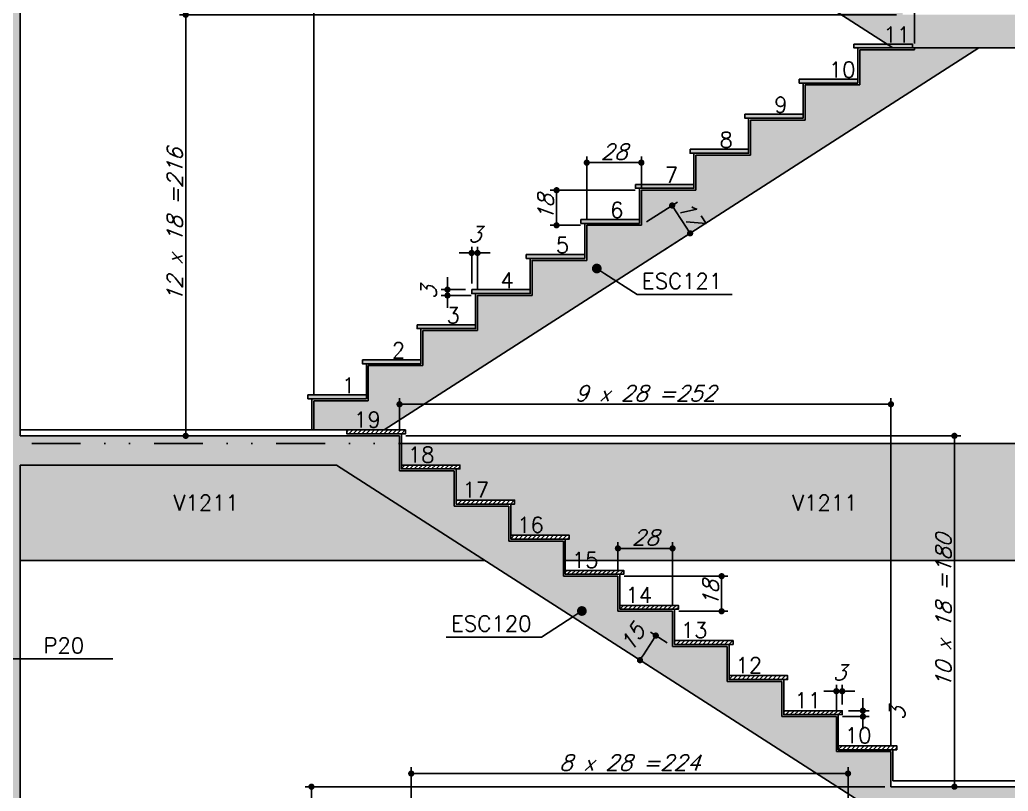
# Model space of a CAD drawing. Header units: millimetres. Extents: x -832 to 3668, y -1574 to 5296.
# Drawn here: x -410 to 97, y 2523 to 2919 of the extents above; entities that cross this region are included whole.
import ezdxf
from ezdxf import colors
from ezdxf.entities.mleader import LeaderData, LeaderLine
from ezdxf.math import Vec2, Vec3

# ---------------------------------------------------------------- set-up
doc = ezdxf.new("R2010")
doc.units = ezdxf.units.MM
doc.header["$LTSCALE"] = 50
doc.linetypes.add('DIVIDE2', pattern=[0.625, 0.25, -0.125, 0, -0.125, 0, -0.125])
for name, color, linetype in [('F-AUX-RED', 1, 'Continuous'), ('F-BOCEL CORTE', 2, 'Continuous'), ('F-BOCEL VISTA', 253, 'Continuous'), ('F-CORTE', 4, 'Continuous'), ('F-COTAS', 106, 'Continuous'), ('F-EIXOS-DET', 1, 'Continuous'), ('F-ESC CORTE', 4, 'Continuous'), ('F-ESC NOME', 2, 'Continuous'), ('F-ESC NUM', 2, 'Continuous'), ('F-ESC SOLIDO CORTE', 71, 'Continuous'), ('F-ESC VISTA', 2, 'Continuous'), ('F-REV_VISTA', 254, 'Continuous'), ('F-REVESTIMENTO', 1, 'Continuous'), ('F-SOLIDO', 71, 'Continuous'), ('F-TEXTO-YELLOW', 2, 'Continuous'), ('F-VISTA', 2, 'Continuous'), ('F-VISTA SÓLIDO', 254, 'Continuous'), ('F-VISTA SÓLIDO ESCADA', 253, 'Continuous')]:
    doc.layers.add(name, color=color, linetype=linetype)
doc.styles.add('5385-ARQ-PB-BAS-PLA-TER-TORRE-A-106-TXT$0$R60-75', font='romans.shx', dxfattribs={"height": 0.1125})
doc.styles.add('CP-TEXT-INCL', font='romans.shx', dxfattribs={"oblique": 20})
doc.styles.add('MCP', font='romans.shx')
doc.styles.add('ROMANS', font='romans.shx')
doc.styles.get("Standard").update_dxf_attribs({"font": 'arial.ttf'})
doc.dimstyles.new('CP-COTAS-50', dxfattribs={"dimscale": 0.64, "dimtxt": 12.5, "dimasz": 5, "dimexe": 5, "dimexo": 5, "dimgap": 2.5, "dimtad": 1, "dimdec": 1, "dimdsep": 46, "dimtxsty": 'CP-TEXT-INCL', "dimblk1": 'DOT', "dimblk2": 'DOT', "dimsah": 1, "dimcen": 9, "dimclrd": 256, "dimclre": 256, "dimclrt": 256, "dimadec": 0, "dimazin": 0, "dimtfac": 1, "dimtdec": 1, "dimtmove": 2, "dimatfit": 3, "dimldrblk": 'DOT', "dimfxl": 5, "dimtolj": 1, "dimarcsym": 0})
pattern_1 = [(0, (0, 0), (0, 6.985), [5.08, -1.905]), (90, (0, 0), (-6.985, 4e-16), [5.08, -1.905])]

# ---------------------------------------------------------------- blocks, each defined once
blk = doc.blocks.new('_DOT')
at = {"color": 0, "linetype": 'ByBlock'}
blk.add_line((-0.5, 0), (-1, 0), dxfattribs=at)
at = {"color": 0, "linetype": 'ByBlock', "const_width": 0.5}
blk.add_lwpolyline([(-0.25, 0, 1), (0.25, 0, 1)], format="xyb", close=True, dxfattribs=at)
blk = doc.blocks.new('BOCEL_EST')
at = {"layer": 'F-BOCEL CORTE'}
h = blk.add_hatch(dxfattribs=at)
h.set_pattern_fill('ANSI31', color=2, scale=0.5)
h.paths.add_polyline_path([(13.59, -262.25), (13.59, -260.25), (-16.41, -260.25), (-16.41, -262.25)])
at = {"layer": 'F-BOCEL CORTE', "color": 2}
blk.add_lwpolyline([(-16.41, -260.25), (-16.41, -262.25), (13.59, -262.25), (13.59, -260.25), (-16.41, -260.25)], dxfattribs=at)
blk = doc.blocks.new('*U435')
at = {"layer": 'F-BOCEL CORTE'}
h = blk.add_hatch(dxfattribs=at)
h.set_pattern_fill('ANSI31', color=2, scale=0.5)
h.set_pattern_definition([(45, (-56, 0), (-1.122532, 1.122532), [])])
h.paths.add_polyline_path([(-42.41, -262.25), (-42.41, -260.25), (-72.41, -260.25), (-72.41, -262.25)])
at = {"layer": 'F-BOCEL CORTE', "color": 2}
blk.add_lwpolyline([(-72.41, -260.25), (-72.41, -262.25), (-42.41, -262.25), (-42.41, -260.25), (-72.41, -260.25)], dxfattribs=at)
blk = doc.blocks.new('BOCEL_VISTA_EST')
at = {"layer": 'F-BOCEL VISTA'}
h = blk.add_hatch(color=254, dxfattribs=at)
h.dxf.hatch_style = 1
h.paths.add_polyline_path([(-209.57, -462.94), (-209.57, -460.94), (-239.57, -460.94), (-239.57, -462.94)])
blk.add_lwpolyline([(-239.57, -460.94), (-239.57, -462.94), (-209.57, -462.94), (-209.57, -460.94), (-239.57, -460.94)], dxfattribs=at)
blk = doc.blocks.new('*D468')
at = {"layer": 'DEFPOINTS', "color": 0, "transparency": 16777216}
for p in [(-91.57, 2845.21), (-91.57, 2829.34), (-119.57, 2813.06)]:
    blk.add_point(p, dxfattribs=at)
at = {"layer": 'F-COTAS', "lineweight": -2, "transparency": 16777216}
for p, q in [((-119.57, 2816.26), (-119.57, 2848.41)), ((-116.37, 2845.21), (-94.77, 2845.21)), ((-91.57, 2832.54), (-91.57, 2848.41))]:
    blk.add_line(p, q, dxfattribs=at)
at = {"layer": 'F-COTAS', "lineweight": -2, "transparency": 16777216, "xscale": 3.2, "yscale": 3.2, "zscale": 3.2, "rotation": 180}
blk.add_blockref('_DOT', (-119.57, 2845.21), dxfattribs=at)
at = {"layer": 'F-COTAS', "lineweight": -2, "transparency": 16777216, "xscale": 3.2, "yscale": 3.2, "zscale": 3.2}
blk.add_blockref('_DOT', (-91.57, 2845.21), dxfattribs=at)
at = {"layer": 'F-COTAS', "transparency": 16777216, "insert": (-105.57, 2850.81), "char_height": 8, "attachment_point": 5, "style": 'CP-TEXT-INCL'}
blk.add_mtext('\\A1;28', dxfattribs=at)
blk = doc.blocks.new('*D469')
at = {"layer": 'DEFPOINTS', "color": 0, "transparency": 16777216}
for p in [(-91.57, 2831.06), (-135.04, 2813.06), (-119.57, 2813.06)]:
    blk.add_point(p, dxfattribs=at)
at = {"layer": 'F-COTAS', "lineweight": -2, "transparency": 16777216}
for p, q in [((-94.77, 2831.06), (-138.24, 2831.06)), ((-135.04, 2827.86), (-135.04, 2816.26)), ((-122.77, 2813.06), (-138.24, 2813.06))]:
    blk.add_line(p, q, dxfattribs=at)
at = {"layer": 'F-COTAS', "lineweight": -2, "transparency": 16777216, "xscale": 3.2, "yscale": 3.2, "zscale": 3.2}
for p, rotation in [((-135.04, 2831.06), 90), ((-135.04, 2813.06), 270)]:
    blk.add_blockref('_DOT', p, dxfattribs=dict(at, rotation=rotation))
at = {"layer": 'F-COTAS', "transparency": 16777216, "insert": (-140.64, 2822.06), "char_height": 8, "attachment_point": 5, "rotation": 90, "style": 'CP-TEXT-INCL'}
blk.add_mtext('\\A1;18', dxfattribs=at)
blk = doc.blocks.new('*D470')
at = {"layer": 'DEFPOINTS', "color": 0, "transparency": 16777216}
for p in [(-178.57, 2798.88), (-178.57, 2780.06), (-175.57, 2777.06)]:
    blk.add_point(p, dxfattribs=at)
at = {"layer": 'F-COTAS', "lineweight": -2, "transparency": 16777216}
for p, q in [((-181.77, 2798.88), (-184.97, 2798.88)), ((-178.57, 2783.26), (-178.57, 2802.08)), ((-175.57, 2798.88), (-178.57, 2798.88)), ((-175.57, 2780.26), (-175.57, 2802.08)), ((-172.37, 2798.88), (-169.17, 2798.88))]:
    blk.add_line(p, q, dxfattribs=at)
at = {"layer": 'F-COTAS', "lineweight": -2, "transparency": 16777216, "xscale": 3.2, "yscale": 3.2, "zscale": 3.2}
blk.add_blockref('_DOT', (-178.57, 2798.88), dxfattribs=at)
at = {"layer": 'F-COTAS', "lineweight": -2, "transparency": 16777216, "xscale": 3.2, "yscale": 3.2, "zscale": 3.2, "rotation": 180}
blk.add_blockref('_DOT', (-175.57, 2798.88), dxfattribs=at)
at = {"layer": 'F-COTAS', "transparency": 16777216, "insert": (-177.07, 2808.48), "char_height": 8, "attachment_point": 5, "style": 'CP-TEXT-INCL'}
blk.add_mtext('\\A1;3', dxfattribs=at)
blk = doc.blocks.new('*D471')
at = {"layer": 'DEFPOINTS', "color": 0, "transparency": 16777216}
for p in [(-190.98, 2780.06), (-178.57, 2780.06), (-175.57, 2777.06)]:
    blk.add_point(p, dxfattribs=at)
at = {"layer": 'F-COTAS', "lineweight": -2, "transparency": 16777216}
for p, q in [((-190.98, 2783.26), (-190.98, 2786.46)), ((-181.77, 2780.06), (-194.18, 2780.06)), ((-190.98, 2777.06), (-190.98, 2780.06)), ((-178.77, 2777.06), (-194.18, 2777.06)), ((-190.98, 2773.86), (-190.98, 2770.66))]:
    blk.add_line(p, q, dxfattribs=at)
at = {"layer": 'F-COTAS', "lineweight": -2, "transparency": 16777216, "xscale": 3.2, "yscale": 3.2, "zscale": 3.2}
for p, rotation in [((-190.98, 2780.06), 270), ((-190.98, 2777.06), 90)]:
    blk.add_blockref('_DOT', p, dxfattribs=dict(at, rotation=rotation))
at = {"layer": 'F-COTAS', "transparency": 16777216, "insert": (-200.58, 2778.56), "char_height": 8, "attachment_point": 5, "rotation": 90, "style": 'CP-TEXT-INCL'}
blk.add_mtext('\\A1;3', dxfattribs=at)
blk = doc.blocks.new('*D526')
at = {"layer": 'DEFPOINTS', "color": 0, "transparency": 16777216}
for p in [(11.43, 2574.05), (8.43, 2561.06), (11.43, 2564.06)]:
    blk.add_point(p, dxfattribs=at)
at = {"layer": 'F-COTAS', "lineweight": -2, "transparency": 16777216}
for p, q in [((8.43, 2564.26), (8.43, 2577.25)), ((11.43, 2567.26), (11.43, 2577.25)), ((5.23, 2574.05), (2.03, 2574.05)), ((8.43, 2574.05), (11.43, 2574.05)), ((14.63, 2574.05), (17.83, 2574.05))]:
    blk.add_line(p, q, dxfattribs=at)
at = {"layer": 'F-COTAS', "lineweight": -2, "transparency": 16777216, "xscale": 3.2, "yscale": 3.2, "zscale": 3.2}
blk.add_blockref('_DOT', (8.43, 2574.05), dxfattribs=at)
at = {"layer": 'F-COTAS', "lineweight": -2, "transparency": 16777216, "xscale": 3.2, "yscale": 3.2, "zscale": 3.2, "rotation": 180}
blk.add_blockref('_DOT', (11.43, 2574.05), dxfattribs=at)
at = {"layer": 'F-COTAS', "transparency": 16777216, "insert": (9.93, 2583.65), "char_height": 8, "attachment_point": 5, "style": 'CP-TEXT-INCL'}
blk.add_mtext('\\A1;3', dxfattribs=at)
blk = doc.blocks.new('*D527')
at = {"layer": 'DEFPOINTS', "color": 0, "transparency": 16777216}
for p in [(8.43, 2561.06), (11.43, 2564.06), (22.04, 2564.06)]:
    blk.add_point(p, dxfattribs=at)
at = {"layer": 'F-COTAS', "lineweight": -2, "transparency": 16777216}
for p, q in [((22.04, 2567.26), (22.04, 2570.46)), ((11.63, 2561.06), (25.24, 2561.06)), ((14.63, 2564.06), (25.24, 2564.06)), ((22.04, 2561.06), (22.04, 2564.06)), ((22.04, 2557.86), (22.04, 2554.66))]:
    blk.add_line(p, q, dxfattribs=at)
at = {"layer": 'F-COTAS', "lineweight": -2, "transparency": 16777216, "xscale": 3.2, "yscale": 3.2, "zscale": 3.2}
for p, rotation in [((22.04, 2564.06), 270), ((22.04, 2561.06), 90)]:
    blk.add_blockref('_DOT', p, dxfattribs=dict(at, rotation=rotation))
at = {"layer": 'F-COTAS', "transparency": 16777216, "insert": (39.64, 2562.56), "char_height": 8, "attachment_point": 5, "rotation": 90, "style": 'CP-TEXT-INCL'}
blk.add_mtext('\\A1;3', dxfattribs=at)
blk = doc.blocks.new('*D524')
at = {"layer": 'DEFPOINTS', "color": 0, "transparency": 16777216}
for p in [(-103.57, 2647.32), (-103.57, 2633.06), (-75.57, 2615.06)]:
    blk.add_point(p, dxfattribs=at)
at = {"layer": 'F-COTAS', "lineweight": -2, "transparency": 16777216}
for p, q in [((-103.57, 2636.26), (-103.57, 2650.52)), ((-78.77, 2647.32), (-100.37, 2647.32)), ((-75.57, 2618.26), (-75.57, 2650.52))]:
    blk.add_line(p, q, dxfattribs=at)
at = {"layer": 'F-COTAS', "lineweight": -2, "transparency": 16777216, "xscale": 3.2, "yscale": 3.2, "zscale": 3.2, "rotation": 180}
blk.add_blockref('_DOT', (-103.57, 2647.32), dxfattribs=at)
at = {"layer": 'F-COTAS', "lineweight": -2, "transparency": 16777216, "xscale": 3.2, "yscale": 3.2, "zscale": 3.2}
blk.add_blockref('_DOT', (-75.57, 2647.32), dxfattribs=at)
at = {"layer": 'F-COTAS', "transparency": 16777216, "insert": (-89.57, 2652.92), "char_height": 8, "attachment_point": 5, "style": 'CP-TEXT-INCL'}
blk.add_mtext('\\A1;28', dxfattribs=at)
blk = doc.blocks.new('*D525')
at = {"layer": 'DEFPOINTS', "color": 0, "transparency": 16777216}
for p in [(-103.57, 2633.06), (-75.57, 2615.06), (-50.4, 2615.06)]:
    blk.add_point(p, dxfattribs=at)
at = {"layer": 'F-COTAS', "lineweight": -2, "transparency": 16777216}
for p, q in [((-100.37, 2633.06), (-47.2, 2633.06)), ((-50.4, 2629.86), (-50.4, 2618.26)), ((-72.37, 2615.06), (-47.2, 2615.06))]:
    blk.add_line(p, q, dxfattribs=at)
at = {"layer": 'F-COTAS', "lineweight": -2, "transparency": 16777216, "xscale": 3.2, "yscale": 3.2, "zscale": 3.2}
for p, rotation in [((-50.4, 2633.06), 90), ((-50.4, 2615.06), 270)]:
    blk.add_blockref('_DOT', p, dxfattribs=dict(at, rotation=rotation))
at = {"layer": 'F-COTAS', "transparency": 16777216, "insert": (-56, 2624.06), "char_height": 8, "attachment_point": 5, "rotation": 90, "style": 'CP-TEXT-INCL'}
blk.add_mtext('\\A1;18', dxfattribs=at)
blk = doc.blocks.new('*D563')
at = {"layer": 'DEFPOINTS', "color": 0, "transparency": 16777216}
for p in [(14.43, 2531.82), (14.43, 2507.06), (-209.57, 2381.06)]:
    blk.add_point(p, dxfattribs=at)
at = {"layer": 'F-COTAS', "lineweight": -2, "transparency": 16777216}
for p, q in [((-209.57, 2384.26), (-209.57, 2535.02)), ((14.43, 2510.26), (14.43, 2535.02)), ((-206.37, 2531.82), (11.23, 2531.82))]:
    blk.add_line(p, q, dxfattribs=at)
at = {"layer": 'F-COTAS', "lineweight": -2, "transparency": 16777216, "xscale": 3.2, "yscale": 3.2, "zscale": 3.2, "rotation": 180}
blk.add_blockref('_DOT', (-209.57, 2531.82), dxfattribs=at)
at = {"layer": 'F-COTAS', "lineweight": -2, "transparency": 16777216, "xscale": 3.2, "yscale": 3.2, "zscale": 3.2}
blk.add_blockref('_DOT', (14.43, 2531.82), dxfattribs=at)
at = {"layer": 'F-COTAS', "transparency": 16777216, "insert": (-97.57, 2537.42), "char_height": 8, "attachment_point": 5, "style": 'CP-TEXT-INCL'}
blk.add_mtext('\\A1;8 x 28 =224', dxfattribs=at)
blk = doc.blocks.new('*D566')
at = {"layer": 'DEFPOINTS', "color": 0, "transparency": 16777216}
for p in [(-215.57, 2721.26), (-215.57, 2705.06), (36.43, 2543.06)]:
    blk.add_point(p, dxfattribs=at)
at = {"layer": 'F-COTAS', "lineweight": -2, "transparency": 16777216}
for p, q in [((-215.57, 2708.26), (-215.57, 2724.46)), ((36.43, 2546.26), (36.43, 2724.46)), ((33.23, 2721.26), (-212.37, 2721.26))]:
    blk.add_line(p, q, dxfattribs=at)
at = {"layer": 'F-COTAS', "lineweight": -2, "transparency": 16777216, "xscale": 3.2, "yscale": 3.2, "zscale": 3.2, "rotation": 180}
blk.add_blockref('_DOT', (-215.57, 2721.26), dxfattribs=at)
at = {"layer": 'F-COTAS', "lineweight": -2, "transparency": 16777216, "xscale": 3.2, "yscale": 3.2, "zscale": 3.2}
blk.add_blockref('_DOT', (36.43, 2721.26), dxfattribs=at)
at = {"layer": 'F-COTAS', "transparency": 16777216, "insert": (-89.57, 2726.86), "char_height": 8, "attachment_point": 5, "style": 'CP-TEXT-INCL'}
blk.add_mtext('\\A1;9 x 28 =252', dxfattribs=at)
blk = doc.blocks.new('*D567')
at = {"layer": 'DEFPOINTS', "color": 0, "transparency": 16777216}
for p in [(48.43, 2928.94), (48.43, 2903.06), (-259.57, 2723.06)]:
    blk.add_point(p, dxfattribs=at)
at = {"layer": 'F-COTAS', "lineweight": -2, "transparency": 16777216}
for p, q in [((-259.57, 2726.26), (-259.57, 2932.14)), ((48.43, 2906.26), (48.43, 2932.14)), ((-256.37, 2928.94), (45.23, 2928.94))]:
    blk.add_line(p, q, dxfattribs=at)
at = {"layer": 'F-COTAS', "lineweight": -2, "transparency": 16777216, "xscale": 3.2, "yscale": 3.2, "zscale": 3.2, "rotation": 180}
blk.add_blockref('_DOT', (-259.57, 2928.94), dxfattribs=at)
at = {"layer": 'F-COTAS', "lineweight": -2, "transparency": 16777216, "xscale": 3.2, "yscale": 3.2, "zscale": 3.2}
blk.add_blockref('_DOT', (48.43, 2928.94), dxfattribs=at)
at = {"layer": 'F-COTAS', "transparency": 16777216, "insert": (-105.57, 2934.54), "char_height": 8, "attachment_point": 5, "style": 'CP-TEXT-INCL'}
blk.add_mtext('\\A1;11 x 28 =308', dxfattribs=at)
blk = doc.blocks.new('*D601')
at = {"layer": 'DEFPOINTS', "color": 0, "transparency": 16777216}
for p in [(-260.73, 2525.06), (36.43, 2525.06), (-209.57, 2363.06)]:
    blk.add_point(p, dxfattribs=at)
at = {"layer": 'F-COTAS', "lineweight": -2, "transparency": 16777216}
for p, q in [((33.23, 2525.06), (-263.93, 2525.06)), ((-260.73, 2366.26), (-260.73, 2521.86)), ((-212.77, 2363.06), (-263.93, 2363.06))]:
    blk.add_line(p, q, dxfattribs=at)
at = {"layer": 'F-COTAS', "lineweight": -2, "transparency": 16777216, "xscale": 3.2, "yscale": 3.2, "zscale": 3.2}
for p, rotation in [((-260.73, 2525.06), 90), ((-260.73, 2363.06), 270)]:
    blk.add_blockref('_DOT', p, dxfattribs=dict(at, rotation=rotation))
at = {"layer": 'F-COTAS', "transparency": 16777216, "insert": (-266.33, 2444.06), "char_height": 8, "attachment_point": 5, "rotation": 90, "style": 'CP-TEXT-INCL'}
blk.add_mtext('\\A1;9 x 18 =162', dxfattribs=at)
blk = doc.blocks.new('*D602')
at = {"layer": 'DEFPOINTS', "color": 0, "transparency": 16777216}
for p in [(-215.57, 2705.06), (68.98, 2705.06), (36.43, 2525.06)]:
    blk.add_point(p, dxfattribs=at)
at = {"layer": 'F-COTAS', "lineweight": -2, "transparency": 16777216}
for p, q in [((-212.37, 2705.06), (72.18, 2705.06)), ((68.98, 2528.26), (68.98, 2701.86)), ((39.63, 2525.06), (72.18, 2525.06))]:
    blk.add_line(p, q, dxfattribs=at)
at = {"layer": 'F-COTAS', "lineweight": -2, "transparency": 16777216, "xscale": 3.2, "yscale": 3.2, "zscale": 3.2}
for p, rotation in [((68.98, 2705.06), 90), ((68.98, 2525.06), 270)]:
    blk.add_blockref('_DOT', p, dxfattribs=dict(at, rotation=rotation))
at = {"layer": 'F-COTAS', "transparency": 16777216, "insert": (63.38, 2615.06), "char_height": 8, "attachment_point": 5, "rotation": 90, "style": 'CP-TEXT-INCL'}
blk.add_mtext('\\A1;10 x 18 =180', dxfattribs=at)
blk = doc.blocks.new('*D603')
at = {"layer": 'DEFPOINTS', "color": 0, "transparency": 16777216}
for p in [(-325.2, 2921.06), (42.43, 2921.06), (-256.08, 2705.06)]:
    blk.add_point(p, dxfattribs=at)
at = {"layer": 'F-COTAS', "lineweight": -2, "transparency": 16777216}
for p, q in [((39.23, 2921.06), (-328.4, 2921.06)), ((-325.2, 2708.26), (-325.2, 2917.86)), ((-259.28, 2705.06), (-328.4, 2705.06))]:
    blk.add_line(p, q, dxfattribs=at)
at = {"layer": 'F-COTAS', "lineweight": -2, "transparency": 16777216, "xscale": 3.2, "yscale": 3.2, "zscale": 3.2}
for p, rotation in [((-325.2, 2921.06), 90), ((-325.2, 2705.06), 270)]:
    blk.add_blockref('_DOT', p, dxfattribs=dict(at, rotation=rotation))
at = {"layer": 'F-COTAS', "transparency": 16777216, "insert": (-330.8, 2813.06), "char_height": 8, "attachment_point": 5, "rotation": 90, "style": 'CP-TEXT-INCL'}
blk.add_mtext('\\A1;12 x 18 =216', dxfattribs=at)
blk = doc.blocks.new('*D647')
at = {"layer": 'DEFPOINTS', "color": 0, "transparency": 16777216}
for p in [(-75.57, 2597.06), (-92.27, 2589.97), (-83.68, 2584.45)]:
    blk.add_point(p, dxfattribs=at)
at = {"layer": 'F-COTAS', "lineweight": -2, "transparency": 16777216}
for p, q in [((-78.26, 2598.79), (-86.85, 2604.32)), ((-85.89, 2599.89), (-90.54, 2592.66)), ((-86.37, 2586.18), (-94.96, 2591.7))]:
    blk.add_line(p, q, dxfattribs=at)
at = {"layer": 'F-COTAS', "lineweight": -2, "transparency": 16777216, "xscale": 3.2, "yscale": 3.2, "zscale": 3.2}
for p, rotation in [((-84.16, 2602.59), 57.26229061808807), ((-92.27, 2589.97), 237.2622906180881)]:
    blk.add_blockref('_DOT', p, dxfattribs=dict(at, rotation=rotation))
at = {"layer": 'F-COTAS', "transparency": 16777216, "insert": (-96.29, 2601.47), "char_height": 8, "attachment_point": 5, "rotation": 57.2623, "style": 'CP-TEXT-INCL'}
blk.add_mtext('\\A1;15', dxfattribs=at)
blk = doc.blocks.new('*D648')
at = {"layer": 'DEFPOINTS', "color": 0, "transparency": 16777216}
for p in [(-91.57, 2813.06), (-66.56, 2808.93), (-82.37, 2798.76)]:
    blk.add_point(p, dxfattribs=at)
at = {"layer": 'F-COTAS', "lineweight": -2, "transparency": 16777216}
for p, q in [((-88.87, 2814.79), (-73.06, 2824.96)), ((-74.02, 2820.53), (-68.29, 2811.62)), ((-79.68, 2800.49), (-63.87, 2810.66))]:
    blk.add_line(p, q, dxfattribs=at)
at = {"layer": 'F-COTAS', "lineweight": -2, "transparency": 16777216, "xscale": 3.2, "yscale": 3.2, "zscale": 3.2}
for p, rotation in [((-75.75, 2823.23), 122.7352262721076), ((-66.56, 2808.93), 302.7352262721076)]:
    blk.add_blockref('_DOT', p, dxfattribs=dict(at, rotation=rotation))
at = {"layer": 'F-COTAS', "transparency": 16777216, "insert": (-66.45, 2819.1), "char_height": 8, "attachment_point": 5, "rotation": 302.7352, "style": 'CP-TEXT-INCL'}
blk.add_mtext('\\A1;17', dxfattribs=at)

msp = doc.modelspace()

# ---------------------------------------------------------------- hatches: boundary and pattern name
h = msp.add_hatch()
h.set_pattern_fill('ANGLE', color=256)
h.set_pattern_definition(pattern_1)
h.paths.add_polyline_path([(5.74, 2905.56), (19.26, 2905.56), (19.26, 2917.56), (5.74, 2917.56)], flags=9)
h = msp.add_hatch()
h.set_pattern_fill('ANGLE', color=256)
h.set_pattern_definition(pattern_1)
h.paths.add_polyline_path([(-0.42, 2887.56), (15.38, 2887.56), (15.38, 2899.56), (-0.42, 2899.56)], flags=9)
h = msp.add_hatch()
h.set_pattern_fill('ANGLE', color=256)
h.set_pattern_definition(pattern_1)
h.paths.add_polyline_path([(-29.19, 2869.56), (-12.62, 2869.56), (-12.62, 2881.56), (-29.19, 2881.56)], flags=9)
h = msp.add_hatch()
h.set_pattern_fill('ANGLE', color=256)
h.set_pattern_definition(pattern_1)
h.paths.add_polyline_path([(-57.57, 2851.56), (-40.62, 2851.56), (-40.62, 2863.56), (-57.57, 2863.56)], flags=9)
h = msp.add_hatch()
h.set_pattern_fill('ANGLE', color=256)
h.set_pattern_definition(pattern_1)
h.paths.add_polyline_path([(-85.57, 2833.56), (-68.62, 2833.56), (-68.62, 2845.56), (-85.57, 2845.56)], flags=9)
h = msp.add_hatch()
h.set_pattern_fill('ANGLE', color=256)
h.set_pattern_definition(pattern_1)
h.paths.add_polyline_path([(-23.56, 2821.83), (27.63, 2821.83), (27.63, 2836.83), (-23.56, 2836.83)], flags=9)
h = msp.add_hatch()
h.set_pattern_fill('ANGLE', color=256)
h.set_pattern_definition(pattern_1)
h.paths.add_polyline_path([(-113.57, 2815.56), (-96.62, 2815.56), (-96.62, 2827.56), (-113.57, 2827.56)], flags=9)
h = msp.add_hatch()
h.set_pattern_fill('ANGLE', color=256)
h.set_pattern_definition(pattern_1)
h.paths.add_polyline_path([(-141.57, 2797.56), (-124.62, 2797.56), (-124.62, 2809.56), (-141.57, 2809.56)], flags=9)
h = msp.add_hatch()
h.set_pattern_fill('ANGLE', color=256)
h.set_pattern_definition(pattern_1)
h.paths.add_polyline_path([(-169.95, 2779.56), (-152.62, 2779.56), (-152.62, 2791.56), (-169.95, 2791.56)], flags=9)
h = msp.add_hatch()
h.set_pattern_fill('ANGLE', color=256)
h.set_pattern_definition(pattern_1)
h.paths.add_polyline_path([(-197.57, 2761.56), (-180.62, 2761.56), (-180.62, 2773.56), (-197.57, 2773.56)], flags=9)
h = msp.add_hatch()
h.set_pattern_fill('ANGLE', color=256)
h.set_pattern_definition(pattern_1)
h.paths.add_polyline_path([(-225.57, 2743.56), (-208.62, 2743.56), (-208.62, 2755.56), (-225.57, 2755.56)], flags=9)
h = msp.add_hatch()
h.set_pattern_fill('ANGLE', color=256)
h.set_pattern_definition(pattern_1)
h.paths.add_polyline_path([(-251.28, 2725.56), (-236.62, 2725.56), (-236.62, 2737.56), (-251.28, 2737.56)], flags=9)
h = msp.add_hatch()
h.set_pattern_fill('ANGLE', color=256)
h.set_pattern_definition(pattern_1)
h.paths.add_polyline_path([(-226.13, 2707.95), (-210.7, 2707.95), (-210.7, 2719.95), (-226.13, 2719.95)], flags=9)
h = msp.add_hatch()
h.set_pattern_fill('ANGLE', color=256)
h.set_pattern_definition(pattern_1)
h.paths.add_polyline_path([(-199.18, 2689.95), (-183.37, 2689.95), (-183.37, 2701.95), (-199.18, 2701.95)], flags=9)
h = msp.add_hatch()
h.set_pattern_fill('ANGLE', color=256)
h.set_pattern_definition(pattern_1)
h.paths.add_polyline_path([(-171.18, 2671.95), (-155.37, 2671.95), (-155.37, 2683.95), (-171.18, 2683.95)], flags=9)
h = msp.add_hatch()
h.set_pattern_fill('ANGLE', color=256)
h.set_pattern_definition(pattern_1)
h.paths.add_polyline_path([(-333.1, 2664.72), (-295.57, 2664.72), (-295.57, 2676.72), (-333.1, 2676.72)], flags=9)
h = msp.add_hatch()
h.set_pattern_fill('ANGLE', color=256)
h.set_pattern_definition(pattern_1)
h.paths.add_polyline_path([(16.33, 2664.72), (53.86, 2664.72), (53.86, 2676.72), (16.33, 2676.72)], flags=9)
h = msp.add_hatch()
h.set_pattern_fill('ANGLE', color=256)
h.set_pattern_definition(pattern_1)
h.paths.add_polyline_path([(-143.18, 2653.95), (-127.37, 2653.95), (-127.37, 2665.95), (-143.18, 2665.95)], flags=9)
h = msp.add_hatch()
h.set_pattern_fill('ANGLE', color=256)
h.set_pattern_definition(pattern_1)
h.paths.add_polyline_path([(-115.18, 2635.95), (-99.37, 2635.95), (-99.37, 2647.95), (-115.18, 2647.95)], flags=9)
h = msp.add_hatch()
h.set_pattern_fill('ANGLE', color=256)
h.set_pattern_definition(pattern_1)
h.paths.add_polyline_path([(-87.56, 2617.95), (-71.37, 2617.95), (-71.37, 2629.95), (-87.56, 2629.95)], flags=9)
h = msp.add_hatch()
h.set_pattern_fill('ANGLE', color=256)
h.set_pattern_definition(pattern_1)
h.paths.add_polyline_path([(-59.18, 2599.95), (-43.37, 2599.95), (-43.37, 2611.95), (-59.18, 2611.95)], flags=9)
h = msp.add_hatch()
h.set_pattern_fill('ANGLE', color=256)
h.set_pattern_definition(pattern_1)
h.paths.add_polyline_path([(-398.68, 2591.5), (-374.11, 2591.5), (-374.11, 2603.5), (-398.68, 2603.5)], flags=9)
h = msp.add_hatch()
h.set_pattern_fill('ANGLE', color=256)
h.set_pattern_definition(pattern_1)
h.paths.add_polyline_path([(-31.18, 2581.95), (-15.37, 2581.95), (-15.37, 2593.95), (-31.18, 2593.95)], flags=9)
h = msp.add_hatch()
h.set_pattern_fill('ANGLE', color=256)
h.set_pattern_definition(pattern_1)
h.paths.add_polyline_path([(-137.13, 2566.28), (-83.08, 2566.28), (-83.08, 2581.28), (-137.13, 2581.28)], flags=9)
h = msp.add_hatch()
h.set_pattern_fill('ANGLE', color=256)
h.set_pattern_definition(pattern_1)
h.paths.add_polyline_path([(-0.89, 2563.95), (12.63, 2563.95), (12.63, 2575.95), (-0.89, 2575.95)], flags=9)
h = msp.add_hatch()
h.set_pattern_fill('ANGLE', color=256)
h.set_pattern_definition(pattern_1)
h.paths.add_polyline_path([(24.82, 2545.95), (40.63, 2545.95), (40.63, 2557.95), (24.82, 2557.95)], flags=9)
h = msp.add_hatch()
h.set_pattern_fill('ANGLE', color=256)
h.set_pattern_definition(pattern_1)
h.paths.add_polyline_path([(48.75, 2527.95), (65.32, 2527.95), (65.32, 2539.95), (48.75, 2539.95)], flags=9)
at = {"layer": 'F-ESC SOLIDO CORTE'}
h = msp.add_hatch(color=256, dxfattribs=at)
h.dxf.hatch_style = 1
h.paths.add_polyline_path([(-265.57, 3137.06), (-410.07, 3137.06), (-410.07, 3122.06), (-301.65, 3122.06), (37.43, 2904.06), (166.93, 2904.06), (166.93, 2921.06), (42.43, 2921.06), (42.43, 2939.06), (14.43, 2939.06), (14.43, 2957.06), (-13.57, 2957.06), (-13.57, 2975.06), (-41.57, 2975.06), (-41.57, 2993.06), (-69.57, 2993.06), (-69.57, 3011.06), (-97.57, 3011.06), (-97.57, 3029.06), (-125.57, 3029.06), (-125.57, 3047.06), (-153.57, 3047.06), (-153.57, 3065.06), (-181.57, 3065.06), (-181.57, 3083.06), (-209.57, 3083.06), (-209.57, 3101.06), (-237.57, 3101.06), (-237.57, 3119.06), (-265.57, 3119.06)])
h = msp.add_hatch(color=256, dxfattribs=at)
h.dxf.hatch_style = 1
h.paths.add_polyline_path([(-215.57, 2705.06), (-410.07, 2705.06), (-410.07, 2690.06), (-247.95, 2690.06), (32.02, 2510.06), (166.93, 2510.06), (166.93, 2525.06), (36.43, 2525.06), (36.43, 2543.06), (8.43, 2543.06), (8.43, 2561.06), (-19.57, 2561.06), (-19.57, 2579.06), (-47.57, 2579.06), (-47.57, 2597.06), (-75.57, 2597.06), (-75.57, 2615.06), (-103.57, 2615.06), (-103.57, 2633.06), (-131.57, 2633.06), (-131.57, 2651.06), (-159.57, 2651.06), (-159.57, 2669.06), (-187.57, 2669.06), (-187.57, 2687.06), (-215.57, 2687.06)])
at = {"layer": 'F-SOLIDO'}
h = msp.add_hatch(color=256, dxfattribs=at)
h.dxf.hatch_style = 1
h.paths.add_polyline_path([(-410.07, 4294.74), (-429.07, 4294.73), (-429.07, -692.94), (-478.03, -692.94), (-478.03, -947.94), (-410.07, -947.94)])
h.paths.add_polyline_path([(-307.57, -692.94), (-410.07, -692.94), (-410.07, -947.94), (-307.57, -947.94)])
at = {"layer": 'F-VISTA SÓLIDO'}
h = msp.add_hatch(color=256, dxfattribs=at)
h.dxf.hatch_style = 1
h.paths.add_polyline_path([(-429.07, 2701.06), (-478.03, 2701.06), (-478.03, 2651.06), (-429.07, 2651.06)])
h.paths.add_polyline_path([(-247.95, 2690.06), (-410.07, 2690.06), (-410.07, 2641.06), (-171.74, 2641.06)])
h.paths.add_polyline_path([(166.93, 2701.06), (-214.57, 2701.06), (-214.57, 2690.06), (-184.57, 2690.06), (-184.57, 2688.06), (-186.57, 2688.06), (-186.57, 2672.06), (-156.57, 2672.06), (-156.57, 2670.06), (-158.57, 2670.06), (-158.57, 2654.06), (-128.57, 2654.06), (-128.57, 2652.06), (-130.57, 2652.06), (-130.57, 2641.06), (166.93, 2641.06)])
at = {"layer": 'F-VISTA SÓLIDO ESCADA'}
h = msp.add_hatch(color=256, dxfattribs=at)
h.dxf.hatch_style = 1
h.paths.add_polyline_path([(81.43, 2904.06), (48.43, 2904.06), (48.43, 2903.06), (20.43, 2903.06), (20.43, 2885.06), (-7.57, 2885.06), (-7.57, 2867.06), (-35.57, 2867.06), (-35.57, 2849.06), (-63.57, 2849.06), (-63.57, 2831.06), (-91.57, 2831.06), (-91.57, 2813.06), (-119.57, 2813.06), (-119.57, 2795.06), (-147.57, 2795.06), (-147.57, 2777.06), (-175.57, 2777.06), (-175.57, 2759.06), (-203.57, 2759.06), (-203.57, 2741.06), (-231.57, 2741.06), (-231.57, 2723.06), (-259.57, 2723.06), (-259.57, 2708.06), (-242.57, 2708.06), (-223.46, 2708.06)])

# ---------------------------------------------------------------- linework, layer by layer
at = {"layer": 'F-CORTE'}
for p, q in [((-410.07, 2705.06), (-410.07, 3122.06)), ((-410.07, 2690.06), (-410.07, 2363.06))]:
    msp.add_line(p, q, dxfattribs=at)
at = {"layer": 'F-EIXOS-DET', "color": 252, "linetype": 'DIVIDE2', "ltscale": 2}
msp.add_lwpolyline([(-466.84, 2701.06), (248.16, 2701.06)], dxfattribs=at)
at = {"layer": 'F-ESC CORTE'}
for p, q in [((-215.57, 2705.06), (-215.57, 2687.06)), ((-410.07, 2690.06), (-247.95, 2690.06)), ((-187.57, 2687.06), (-187.57, 2669.06)), ((-159.57, 2669.06), (-159.57, 2651.06)), ((-131.57, 2651.06), (-131.57, 2633.06)), ((-103.57, 2633.06), (-103.57, 2615.06)), ((-47.57, 2597.06), (-47.57, 2579.06)), ((-19.57, 2561.06), (-19.57, 2579.06)), ((8.43, 2561.06), (8.43, 2543.06)), ((36.43, 2525.06), (36.43, 2543.06)), ((166.93, 2525.06), (36.43, 2525.06))]:
    msp.add_line(p, q, dxfattribs=at)
for points in [[(-301.65, 3122.06), (37.43, 2904.06)], [(37.43, 2904.06), (166.93, 2904.06)], [(-410.07, 2705.06), (-215.57, 2705.06)], [(-247.95, 2690.06), (32.02, 2510.06), (166.93, 2510.06)], [(-215.57, 2687.06), (-187.57, 2687.06)], [(-187.57, 2669.06), (-159.57, 2669.06)], [(-159.57, 2651.06), (-131.57, 2651.06)], [(-131.57, 2633.06), (-103.57, 2633.06)], [(-103.57, 2615.06), (-75.57, 2615.06)], [(-75.57, 2597.06), (-75.57, 2615.06)], [(-75.57, 2597.06), (-47.57, 2597.06)], [(-47.57, 2579.06), (-19.57, 2579.06)], [(-19.57, 2561.06), (8.43, 2561.06)], [(8.43, 2543.06), (36.43, 2543.06)]]:
    msp.add_lwpolyline(points, dxfattribs=at)
at = {"layer": 'F-ESC VISTA'}
for p, q in [((-259.57, 2708.06), (-259.57, 2723.06)), ((-259.57, 2723.06), (-231.57, 2723.06))]:
    msp.add_line(p, q, dxfattribs=at)
for points in [[(-223.46, 2708.06), (81.43, 2904.06)], [(20.43, 2885.06), (20.43, 2903.06), (48.43, 2903.06)], [(48.43, 2903.06), (48.43, 2904.06)], [(-7.57, 2867.06), (-7.57, 2885.06), (20.43, 2885.06)], [(-35.57, 2849.06), (-35.57, 2867.06), (-7.57, 2867.06)], [(-63.57, 2831.06), (-63.57, 2849.06), (-35.57, 2849.06)], [(-91.57, 2813.06), (-91.57, 2831.06), (-63.57, 2831.06)], [(-119.57, 2795.06), (-119.57, 2813.06), (-91.57, 2813.06)], [(-147.57, 2777.06), (-147.57, 2795.06), (-119.57, 2795.06)], [(-175.57, 2759.06), (-175.57, 2777.06), (-147.57, 2777.06)], [(-203.57, 2741.06), (-203.57, 2759.06), (-175.57, 2759.06)], [(-231.57, 2723.06), (-231.57, 2741.06), (-203.57, 2741.06)]]:
    msp.add_lwpolyline(points, dxfattribs=at)
at = {"layer": 'F-REV_VISTA'}
for points in [[(19.43, 2886.06), (19.43, 2904.06), (47.43, 2904.06)], [(-8.57, 2868.06), (-8.57, 2886.06), (19.43, 2886.06)], [(-36.57, 2850.06), (-36.57, 2868.06), (-8.57, 2868.06)], [(-64.57, 2832.06), (-64.57, 2850.06), (-36.57, 2850.06)], [(-92.57, 2814.06), (-92.57, 2832.06), (-64.57, 2832.06)], [(-120.57, 2796.06), (-120.57, 2814.06), (-92.57, 2814.06)], [(-148.57, 2778.06), (-148.57, 2796.06), (-120.57, 2796.06)], [(-176.57, 2760.06), (-176.57, 2778.06), (-148.57, 2778.06)], [(-204.57, 2742.06), (-204.57, 2760.06), (-176.57, 2760.06)], [(-232.57, 2724.06), (-232.57, 2742.06), (-204.57, 2742.06)], [(-260.57, 2708.06), (-260.57, 2724.06), (-232.57, 2724.06)]]:
    msp.add_lwpolyline(points, dxfattribs=at)
at = {"layer": 'F-REVESTIMENTO'}
for p, q in [((-214.57, 2688.06), (-214.57, 2706.06)), ((-186.57, 2688.06), (-214.57, 2688.06)), ((-186.57, 2670.06), (-186.57, 2688.06)), ((-158.57, 2670.06), (-186.57, 2670.06)), ((-158.57, 2652.06), (-158.57, 2670.06)), ((-130.57, 2652.06), (-158.57, 2652.06)), ((-130.57, 2634.06), (-130.57, 2652.06)), ((-102.57, 2634.06), (-130.57, 2634.06)), ((-102.57, 2616.06), (-102.57, 2634.06)), ((-74.57, 2616.06), (-102.57, 2616.06)), ((-74.57, 2598.06), (-74.57, 2616.06)), ((-46.57, 2598.06), (-74.57, 2598.06)), ((-46.57, 2580.06), (-46.57, 2598.06)), ((-18.57, 2580.06), (-46.57, 2580.06)), ((-18.57, 2562.06), (-18.57, 2580.06)), ((9.43, 2562.06), (-18.57, 2562.06)), ((9.43, 2544.06), (9.43, 2562.06)), ((37.43, 2544.06), (9.43, 2544.06)), ((37.43, 2528.06), (37.43, 2544.06)), ((37.43, 2528.06), (166.93, 2528.06))]:
    msp.add_line(p, q, dxfattribs=at)
msp.add_lwpolyline([(-214.57, 2706.06), (-242.57, 2706.06), (-242.57, 2708.06), (-410.07, 2708.06)], dxfattribs=at)
at = {"layer": 'F-VISTA'}
for points in [[(-214.57, 2701.06), (166.93, 2701.06)], [(-410.07, 2641.06), (-171.74, 2641.06)], [(-130.57, 2641.06), (166.93, 2641.06)]]:
    msp.add_lwpolyline(points, dxfattribs=at)

# ---------------------------------------------------------------- block references
at = {"layer": 'F-BOCEL CORTE'}
for name, p in [('*U435', (-170.15, 2968.31)), ('BOCEL_EST', (-198.15, 2950.31)), ('BOCEL_EST', (-170.15, 2932.31)), ('BOCEL_EST', (-142.15, 2914.31)), ('BOCEL_EST', (-114.15, 2896.31)), ('BOCEL_EST', (-86.15, 2878.31)), ('BOCEL_EST', (-58.15, 2860.31)), ('BOCEL_EST', (-30.15, 2842.31)), ('BOCEL_EST', (-2.15, 2824.31)), ('BOCEL_EST', (25.85, 2806.31))]:
    msp.add_blockref(name, p, dxfattribs=at)
at = {"layer": 'F-BOCEL VISTA'}
for p in [(257, 3367), (229, 3349), (201, 3331), (173, 3313), (145, 3295), (117, 3277), (89, 3259), (61, 3241), (33, 3223), (5, 3205), (-23, 3187)]:
    msp.add_blockref('BOCEL_VISTA_EST', p, dxfattribs=at)

# ---------------------------------------------------------------- texts
at = {"layer": 'F-ESC NOME', "style": 'ROMANS'}
for s, p in [('ESC121', (-91.25, 2780.45)), ('ESC120', (-189.05, 2604.76))]:
    msp.add_text(s, height=8, dxfattribs=at).set_placement(p)
at = {"layer": 'F-ESC NUM', "style": '5385-ARQ-PB-BAS-PLA-TER-TORRE-A-106-TXT$0$R60-75'}
for s, p in [('11', (32.51, 2906.9)), ('10', (4.51, 2888.9)), ('9', (-23.49, 2870.9)), ('8', (-51.49, 2852.9)), ('7', (-79.49, 2834.9)), ('6', (-107.49, 2816.9)), ('5', (-135.49, 2798.9)), ('4', (-163.87, 2780.9)), ('3', (-191.49, 2762.9)), ('2', (-219.49, 2744.9)), ('1', (-245.2, 2726.9)), ('19', (-238.93, 2709.37)), ('18', (-211.29, 2691.37)), ('17', (-183.31, 2673.37)), ('16', (-155.29, 2655.37)), ('15', (-127.29, 2637.37)), ('14', (-99.67, 2619.37)), ('13', (-71.29, 2601.37)), ('12', (-43.29, 2583.37)), ('11', (-13.01, 2565.37)), ('10', (12.71, 2547.37))]:
    msp.add_text(s, height=8, dxfattribs=at).set_placement(p)
at = {"layer": 'F-TEXTO-YELLOW', "style": 'MCP'}
for s, p in [('V1211', (-331.48, 2666.72)), ('V1211', (-14.29, 2666.72)), ('P20', (-398.2, 2593.5))]:
    msp.add_text(s, height=8, dxfattribs=at).set_placement(p)

# ---------------------------------------------------------------- dimensions: what is measured, and where the dimension line sits
at = {"layer": 'F-COTAS'}
for base, p1, p2, text, picture, middle in [((48.43, 2928.94), (-259.57, 2723.06), (48.43, 2903.06), '11 x 28 =<>', '*D567', (-105.57, 2934.54)), ((-215.57, 2721.26), (36.43, 2543.06), (-215.57, 2705.06), '9 x 28 =<>', '*D566', (-89.57, 2726.86)), ((14.43, 2531.82), (-209.57, 2381.06), (14.43, 2507.06), '8 x 28 =<>', '*D563', (-97.57, 2537.42))]:
    dim = msp.add_linear_dim(base=base, p1=p1, p2=p2, text=text, dimstyle='CP-COTAS-50', dxfattribs=at)
    dim.commit()
    dim.dimension.update_dxf_attribs({"geometry": picture, "text_midpoint": middle})
for base, p1, p2, text, picture, middle in [((-325.2, 2921.06), (-256.08, 2705.06), (42.43, 2921.06), '12 x 18 =<>', '*D603', (-330.8, 2813.06)), ((68.98, 2705.06), (36.43, 2525.06), (-215.57, 2705.06), '10 x 18 =<>', '*D602', (63.38, 2615.06)), ((-260.73, 2525.06), (-209.57, 2363.06), (36.43, 2525.06), '9 x 18 =<>', '*D601', (-266.33, 2444.06))]:
    dim = msp.add_linear_dim(base=base, p1=p1, p2=p2, angle=90, text=text, dimstyle='CP-COTAS-50', dxfattribs=at)
    dim.commit()
    dim.dimension.update_dxf_attribs({"geometry": picture, "text_midpoint": middle})
for base, p1, p2, picture, middle in [((-91.57, 2845.21), (-119.57, 2813.06), (-91.57, 2829.34), '*D468', (-105.57, 2850.81)), ((-178.57, 2798.88), (-175.57, 2777.06), (-178.57, 2780.06), '*D470', (-177.07, 2808.48)), ((-103.57, 2647.32), (-75.57, 2615.06), (-103.57, 2633.06), '*D524', (-89.57, 2652.92)), ((11.43, 2574.05), (8.43, 2561.06), (11.43, 2564.06), '*D526', (9.93, 2583.65))]:
    dim = msp.add_linear_dim(base=base, p1=p1, p2=p2, dimstyle='CP-COTAS-50', dxfattribs=at)
    dim.commit()
    dim.dimension.update_dxf_attribs({"geometry": picture, "text_midpoint": middle})
for base, p1, p2, picture, middle in [((-135.04, 2813.06), (-91.57, 2831.06), (-119.57, 2813.06), '*D469', (-140.64, 2822.06)), ((-190.98, 2780.06), (-175.57, 2777.06), (-178.57, 2780.06), '*D471', (-200.58, 2778.56)), ((-50.4, 2615.06), (-103.57, 2633.06), (-75.57, 2615.06), '*D525', (-56, 2624.06)), ((22.04, 2564.06), (8.43, 2561.06), (11.43, 2564.06), '*D527', (39.64, 2562.56))]:
    dim = msp.add_linear_dim(base=base, p1=p1, p2=p2, angle=90, dimstyle='CP-COTAS-50', dxfattribs=at)
    dim.commit()
    dim.dimension.update_dxf_attribs({"geometry": picture, "text_midpoint": middle})
for p1, p2, distance, picture, middle in [((-91.57, 2813.06), (-82.37, 2798.76), 18.8, '*D648', (-66.45, 2819.1)), ((-75.57, 2597.06), (-83.68, 2584.45), -10.21, '*D647', (-96.29, 2601.47))]:
    dim = msp.add_aligned_dim(p1=p1, p2=p2, distance=distance, dimstyle='CP-COTAS-50', dxfattribs=at)
    dim.commit()
    dim.dimension.update_dxf_attribs({"geometry": picture, "text_midpoint": middle})

# ---------------------------------------------------------------- leaders
at = {"layer": 'F-AUX-RED'}
ml = msp.add_multileader_mtext('Standard', dxfattribs=at)
ml.set_content('', color=256)
ml.set_leader_properties()
ml.set_arrow_properties(name='DOT')
ml.build(insert=Vec2(0, 0))
ml.multileader.update_dxf_attribs({"text_right_attachment_type": 6, "dogleg_length": 0.36, "arrow_head_size": 5})
ctx = ml.context
ctx.base_point, ctx.char_height, ctx.arrow_head_size, ctx.landing_gap_size, ctx.plane_origin = Vec3(-44.93, 2777.54), 0.18, 5, 0.09, Vec3(-114.42, 2795.54)
ctx.right_attachment = 6
notes = []
notes.append((ctx, [(0, (1, 1, 0), (-93.77, 2777.54), (1, 0), 48.84, [(0, [(-114.42, 2790.9)], 0, [])])]))
ctx.mtext.insert, ctx.mtext.flow_direction = Vec3(-44.84, 2777.63), 5
ml = msp.add_multileader_mtext('Standard', dxfattribs=at)
ml.set_content('', color=256)
ml.set_leader_properties()
ml.set_arrow_properties(name='DOT')
ml.build(insert=Vec2(0, 0))
ml.multileader.update_dxf_attribs({"text_right_attachment_type": 6, "dogleg_length": 0.36, "arrow_head_size": 5})
ctx = ml.context
ctx.base_point, ctx.char_height, ctx.arrow_head_size, ctx.landing_gap_size, ctx.plane_origin = Vec3(-191.73, 2601.93), 0.18, 5, 0.09, Vec3(-122.07, 2619.84)
ctx.right_attachment, ctx.text_align_type = 6, 2
notes.append((ctx, [(0, (1, 1, 0), (-142.71, 2601.84), (-1, 0), 48.84, [(0, [(-122.07, 2615.2)], 0, [])])]))
ctx.mtext.insert, ctx.mtext.alignment, ctx.mtext.flow_direction = Vec3(-191.64, 2602.02), 3, 5
ml = msp.add_multileader_mtext('Standard', dxfattribs=at)
ml.set_content('', color=256)
ml.set_leader_properties()
ml.set_arrow_properties(name='DOT')
ml.build(insert=Vec2(0, 0))
ml.multileader.update_dxf_attribs({"text_right_attachment_type": 6, "dogleg_length": 0.36, "arrow_head_size": 5})
ctx = ml.context
ctx.base_point, ctx.char_height, ctx.arrow_head_size, ctx.landing_gap_size, ctx.plane_origin = Vec3(-362.58, 2590.58), 0.18, 5, 0.09, Vec3(-416.72, 2608.58)
ctx.right_attachment = 6
notes.append((ctx, [(0, (1, 1, 0), (-396.07, 2590.58), (1, 0), 33.49, [(0, [(-416.72, 2590.58)], 0, [])])]))
ctx.mtext.insert, ctx.mtext.flow_direction = Vec3(-362.49, 2590.67), 5
for ctx, leaders in notes:
    for number, flags, end, landing, length, lines in leaders:
        leader = LeaderData()
        leader.index, (leader.has_last_leader_line, leader.has_dogleg_vector, leader.attachment_direction) = number, flags
        leader.last_leader_point, leader.dogleg_vector, leader.dogleg_length = Vec3(end), Vec3(landing), length
        for number, points, colour, breaks in lines:
            line = LeaderLine()
            line.index, line.vertices, line.color, line.breaks = number, Vec3.list(points), colors.encode_raw_color(colour), breaks
            leader.lines.append(line)
        ctx.leaders.append(leader)

doc.saveas('drawing.dxf')
